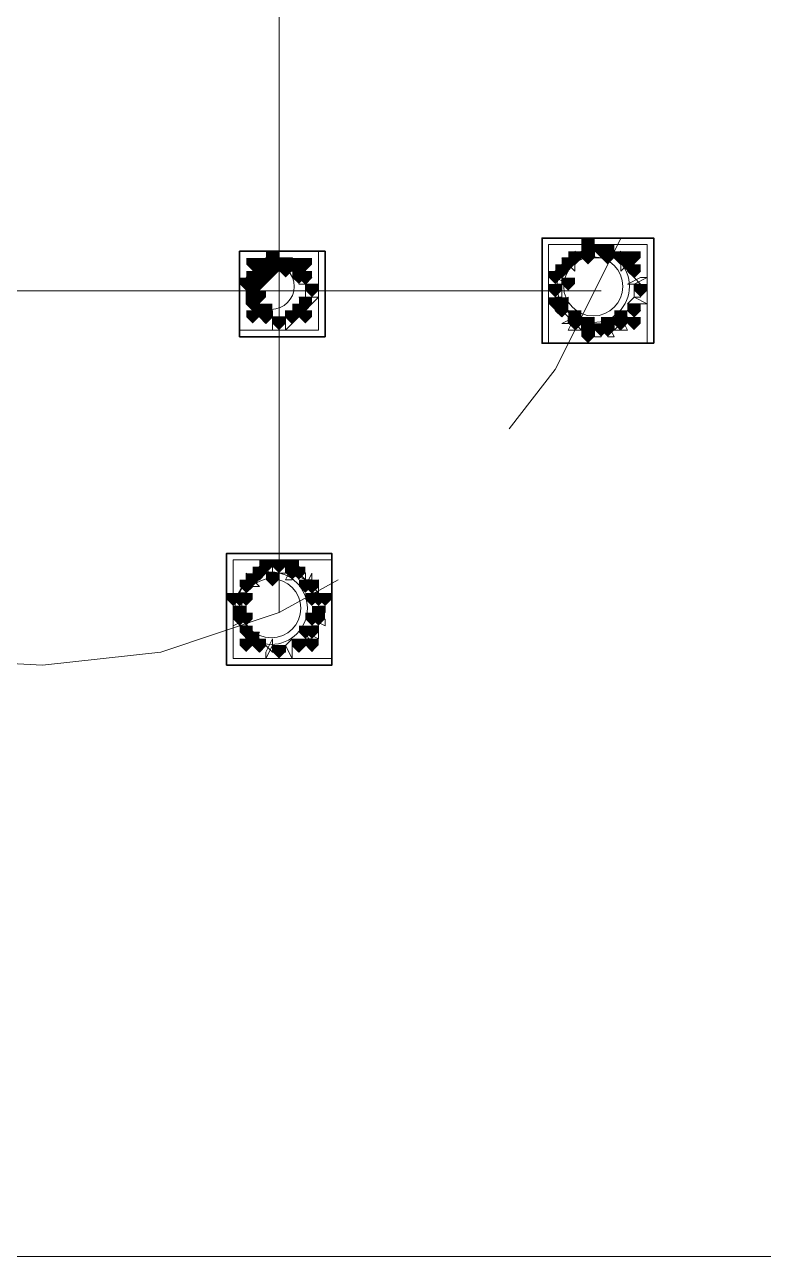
# Model space of a CAD drawing. Header units: millimetres. Extents: x 2315 to 4619, y 1334 to 1897.
# Drawn here: x 3570.16 to 3577.02, y 1530.21 to 1541.67 of the extents above; entities that cross this region are included whole.
import ezdxf

# ---------------------------------------------------------------- set-up
doc = ezdxf.new("R2010")
doc.units = ezdxf.units.MM
for name, color, linetype, true_color in [('PDF_10', 7, 'Continuous', 0x00b85c), ('PDF_AXIS', 7, 'Continuous', 0x00b85c), ('PDF_柱构件', 7, 'Continuous', 0x00b85c), ('PDF_转运站初步方案', 7, 'Continuous', 0x00b85c)]:
    doc.layers.add(name, color=color, linetype=linetype, true_color=true_color)
doc.layers.add('PDF_中心线层', color=1, linetype='Continuous')
doc.layers.add('PDF_粗实线层', color=7, linetype='Continuous')

msp = doc.modelspace()

# ---------------------------------------------------------------- hatches: boundary and pattern name
at = {"layer": 'PDF_10', "transparency": 33554559}
for points in [[(3575.515, 1539.62), (3575.454, 1539.62), (3575.454, 1539.558), (3575.515, 1539.497), (3575.576, 1539.558), (3575.576, 1539.62)], [(3575.515, 1539.62), (3575.454, 1539.62), (3575.454, 1539.558), (3575.515, 1539.497), (3575.576, 1539.558), (3575.576, 1539.62)], [(3575.515, 1539.62), (3575.454, 1539.62), (3575.454, 1539.558), (3575.515, 1539.497), (3575.576, 1539.558), (3575.576, 1539.62)], [(3572.4, 1539.497), (3572.339, 1539.497), (3572.339, 1539.436), (3572.4, 1539.375), (3572.461, 1539.436), (3572.461, 1539.497)], [(3572.4, 1539.497), (3572.339, 1539.497), (3572.339, 1539.436), (3572.4, 1539.375), (3572.461, 1539.436), (3572.461, 1539.497)], [(3572.522, 1539.497), (3572.461, 1539.497), (3572.461, 1539.436), (3572.522, 1539.375), (3572.583, 1539.436), (3572.583, 1539.497)], [(3572.522, 1539.497), (3572.461, 1539.497), (3572.461, 1539.436), (3572.522, 1539.375), (3572.583, 1539.436), (3572.583, 1539.497)], [(3572.644, 1539.497), (3572.583, 1539.497), (3572.583, 1539.436), (3572.644, 1539.375), (3572.706, 1539.436), (3572.706, 1539.497)], [(3572.644, 1539.497), (3572.583, 1539.497), (3572.583, 1539.436), (3572.644, 1539.375), (3572.706, 1539.436), (3572.706, 1539.497)], [(3575.271, 1539.558), (3575.21, 1539.558), (3575.21, 1539.497), (3575.271, 1539.436), (3575.332, 1539.497), (3575.332, 1539.558)], [(3575.271, 1539.558), (3575.21, 1539.558), (3575.21, 1539.497), (3575.271, 1539.436), (3575.332, 1539.497), (3575.332, 1539.558)], [(3575.699, 1539.558), (3575.637, 1539.558), (3575.637, 1539.497), (3575.699, 1539.436), (3575.76, 1539.497), (3575.76, 1539.558)], [(3575.699, 1539.558), (3575.637, 1539.558), (3575.637, 1539.497), (3575.699, 1539.436), (3575.76, 1539.497), (3575.76, 1539.558)], [(3572.278, 1539.375), (3572.217, 1539.375), (3572.217, 1539.314), (3572.278, 1539.253), (3572.339, 1539.314), (3572.339, 1539.375)], [(3572.278, 1539.375), (3572.217, 1539.375), (3572.217, 1539.314), (3572.278, 1539.253), (3572.339, 1539.314), (3572.339, 1539.375)], [(3572.767, 1539.375), (3572.706, 1539.375), (3572.706, 1539.314), (3572.767, 1539.253), (3572.828, 1539.314), (3572.828, 1539.375)], [(3572.767, 1539.375), (3572.706, 1539.375), (3572.706, 1539.314), (3572.767, 1539.253), (3572.828, 1539.314), (3572.828, 1539.375)], [(3572.767, 1539.375), (3572.706, 1539.375), (3572.706, 1539.314), (3572.767, 1539.253), (3572.828, 1539.314), (3572.828, 1539.375)], [(3575.149, 1539.436), (3575.088, 1539.436), (3575.088, 1539.375), (3575.149, 1539.314), (3575.21, 1539.375), (3575.21, 1539.436)], [(3575.149, 1539.436), (3575.088, 1539.436), (3575.088, 1539.375), (3575.149, 1539.314), (3575.21, 1539.375), (3575.21, 1539.436)], [(3575.821, 1539.436), (3575.76, 1539.436), (3575.76, 1539.375), (3575.821, 1539.314), (3575.882, 1539.375), (3575.882, 1539.436)], [(3575.821, 1539.436), (3575.76, 1539.436), (3575.76, 1539.375), (3575.821, 1539.314), (3575.882, 1539.375), (3575.882, 1539.436)], [(3575.821, 1539.436), (3575.76, 1539.436), (3575.76, 1539.375), (3575.821, 1539.314), (3575.882, 1539.375), (3575.882, 1539.436)], [(3572.278, 1539.253), (3572.217, 1539.253), (3572.217, 1539.192), (3572.278, 1539.131), (3572.339, 1539.192), (3572.339, 1539.253)], [(3572.278, 1539.253), (3572.217, 1539.253), (3572.217, 1539.192), (3572.278, 1539.131), (3572.339, 1539.192), (3572.339, 1539.253)], [(3572.828, 1539.253), (3572.767, 1539.253), (3572.767, 1539.192), (3572.828, 1539.131), (3572.889, 1539.192), (3572.889, 1539.253)], [(3572.828, 1539.253), (3572.767, 1539.253), (3572.767, 1539.192), (3572.828, 1539.131), (3572.889, 1539.192), (3572.889, 1539.253)], [(3575.088, 1539.253), (3575.027, 1539.253), (3575.027, 1539.192), (3575.088, 1539.131), (3575.149, 1539.192), (3575.149, 1539.253)], [(3575.088, 1539.253), (3575.027, 1539.253), (3575.027, 1539.192), (3575.088, 1539.131), (3575.149, 1539.192), (3575.149, 1539.253)], [(3575.882, 1539.253), (3575.821, 1539.253), (3575.821, 1539.192), (3575.882, 1539.131), (3575.943, 1539.192), (3575.943, 1539.253)], [(3575.882, 1539.253), (3575.821, 1539.253), (3575.821, 1539.192), (3575.882, 1539.131), (3575.943, 1539.192), (3575.943, 1539.253)], [(3572.278, 1539.131), (3572.217, 1539.131), (3572.217, 1539.07), (3572.278, 1539.009), (3572.339, 1539.07), (3572.339, 1539.131)], [(3572.278, 1539.131), (3572.217, 1539.131), (3572.217, 1539.07), (3572.278, 1539.009), (3572.339, 1539.07), (3572.339, 1539.131)], [(3572.767, 1539.131), (3572.706, 1539.131), (3572.706, 1539.07), (3572.767, 1539.009), (3572.828, 1539.07), (3572.828, 1539.131)], [(3572.767, 1539.131), (3572.706, 1539.131), (3572.706, 1539.07), (3572.767, 1539.009), (3572.828, 1539.07), (3572.828, 1539.131)], [(3575.149, 1539.07), (3575.088, 1539.07), (3575.088, 1539.009), (3575.149, 1538.948), (3575.21, 1539.009), (3575.21, 1539.07)], [(3575.149, 1539.07), (3575.088, 1539.07), (3575.088, 1539.009), (3575.149, 1538.948), (3575.21, 1539.009), (3575.21, 1539.07)], [(3575.821, 1539.07), (3575.76, 1539.07), (3575.76, 1539.009), (3575.821, 1538.948), (3575.882, 1539.009), (3575.882, 1539.07)], [(3575.821, 1539.07), (3575.76, 1539.07), (3575.76, 1539.009), (3575.821, 1538.948), (3575.882, 1539.009), (3575.882, 1539.07)], [(3575.821, 1539.07), (3575.76, 1539.07), (3575.76, 1539.009), (3575.821, 1538.948), (3575.882, 1539.009), (3575.882, 1539.07)], [(3572.4, 1539.009), (3572.339, 1539.009), (3572.339, 1538.948), (3572.4, 1538.887), (3572.461, 1538.948), (3572.461, 1539.009)], [(3572.4, 1539.009), (3572.339, 1539.009), (3572.339, 1538.948), (3572.4, 1538.887), (3572.461, 1538.948), (3572.461, 1539.009)], [(3572.4, 1539.009), (3572.339, 1539.009), (3572.339, 1538.948), (3572.4, 1538.887), (3572.461, 1538.948), (3572.461, 1539.009)], [(3572.522, 1538.948), (3572.461, 1538.948), (3572.461, 1538.887), (3572.522, 1538.825), (3572.583, 1538.887), (3572.583, 1538.948)], [(3572.522, 1538.948), (3572.461, 1538.948), (3572.461, 1538.887), (3572.522, 1538.825), (3572.583, 1538.887), (3572.583, 1538.948)], [(3572.644, 1539.009), (3572.583, 1539.009), (3572.583, 1538.948), (3572.644, 1538.887), (3572.706, 1538.948), (3572.706, 1539.009)], [(3572.644, 1539.009), (3572.583, 1539.009), (3572.583, 1538.948), (3572.644, 1538.887), (3572.706, 1538.948), (3572.706, 1539.009)], [(3575.271, 1538.948), (3575.21, 1538.948), (3575.21, 1538.887), (3575.271, 1538.825), (3575.332, 1538.887), (3575.332, 1538.948)], [(3575.271, 1538.948), (3575.21, 1538.948), (3575.21, 1538.887), (3575.271, 1538.825), (3575.332, 1538.887), (3575.332, 1538.948)], [(3575.699, 1538.948), (3575.637, 1538.948), (3575.637, 1538.887), (3575.699, 1538.825), (3575.76, 1538.887), (3575.76, 1538.948)], [(3575.699, 1538.948), (3575.637, 1538.948), (3575.637, 1538.887), (3575.699, 1538.825), (3575.76, 1538.887), (3575.76, 1538.948)], [(3575.515, 1538.887), (3575.454, 1538.887), (3575.454, 1538.825), (3575.515, 1538.764), (3575.576, 1538.825), (3575.576, 1538.887)], [(3575.515, 1538.887), (3575.454, 1538.887), (3575.454, 1538.825), (3575.515, 1538.764), (3575.576, 1538.825), (3575.576, 1538.887)], [(3572.339, 1536.627), (3572.278, 1536.627), (3572.278, 1536.565), (3572.339, 1536.504), (3572.4, 1536.565), (3572.4, 1536.627)], [(3572.339, 1536.627), (3572.278, 1536.627), (3572.278, 1536.565), (3572.339, 1536.504), (3572.4, 1536.565), (3572.4, 1536.627)], [(3572.522, 1536.688), (3572.461, 1536.688), (3572.461, 1536.627), (3572.522, 1536.565), (3572.583, 1536.627), (3572.583, 1536.688)], [(3572.522, 1536.688), (3572.461, 1536.688), (3572.461, 1536.627), (3572.522, 1536.565), (3572.583, 1536.627), (3572.583, 1536.688)], [(3572.706, 1536.627), (3572.644, 1536.627), (3572.644, 1536.565), (3572.706, 1536.504), (3572.767, 1536.565), (3572.767, 1536.627)], [(3572.706, 1536.627), (3572.644, 1536.627), (3572.644, 1536.565), (3572.706, 1536.504), (3572.767, 1536.565), (3572.767, 1536.627)], [(3572.217, 1536.504), (3572.156, 1536.504), (3572.156, 1536.443), (3572.217, 1536.382), (3572.278, 1536.443), (3572.278, 1536.504)], [(3572.217, 1536.504), (3572.156, 1536.504), (3572.156, 1536.443), (3572.217, 1536.382), (3572.278, 1536.443), (3572.278, 1536.504)], [(3572.828, 1536.504), (3572.767, 1536.504), (3572.767, 1536.443), (3572.828, 1536.382), (3572.889, 1536.443), (3572.889, 1536.504)], [(3572.828, 1536.504), (3572.767, 1536.504), (3572.767, 1536.443), (3572.828, 1536.382), (3572.889, 1536.443), (3572.889, 1536.504)], [(3572.156, 1536.26), (3572.095, 1536.26), (3572.095, 1536.199), (3572.156, 1536.138), (3572.217, 1536.199), (3572.217, 1536.26)], [(3572.156, 1536.26), (3572.095, 1536.26), (3572.095, 1536.199), (3572.156, 1536.138), (3572.217, 1536.199), (3572.217, 1536.26)], [(3572.156, 1536.26), (3572.095, 1536.26), (3572.095, 1536.199), (3572.156, 1536.138), (3572.217, 1536.199), (3572.217, 1536.26)], [(3572.889, 1536.26), (3572.828, 1536.26), (3572.828, 1536.199), (3572.889, 1536.138), (3572.95, 1536.199), (3572.95, 1536.26)], [(3572.889, 1536.26), (3572.828, 1536.26), (3572.828, 1536.199), (3572.889, 1536.138), (3572.95, 1536.199), (3572.95, 1536.26)], [(3572.217, 1536.077), (3572.156, 1536.077), (3572.156, 1536.016), (3572.217, 1535.955), (3572.278, 1536.016), (3572.278, 1536.077)], [(3572.217, 1536.077), (3572.156, 1536.077), (3572.156, 1536.016), (3572.217, 1535.955), (3572.278, 1536.016), (3572.278, 1536.077)], [(3572.828, 1536.077), (3572.767, 1536.077), (3572.767, 1536.016), (3572.828, 1535.955), (3572.889, 1536.016), (3572.889, 1536.077)], [(3572.828, 1536.077), (3572.767, 1536.077), (3572.767, 1536.016), (3572.828, 1535.955), (3572.889, 1536.016), (3572.889, 1536.077)], [(3572.339, 1535.955), (3572.278, 1535.955), (3572.278, 1535.894), (3572.339, 1535.832), (3572.4, 1535.894), (3572.4, 1535.955)], [(3572.339, 1535.955), (3572.278, 1535.955), (3572.278, 1535.894), (3572.339, 1535.832), (3572.4, 1535.894), (3572.4, 1535.955)], [(3572.706, 1535.955), (3572.644, 1535.955), (3572.644, 1535.894), (3572.706, 1535.832), (3572.767, 1535.894), (3572.767, 1535.955)], [(3572.706, 1535.955), (3572.644, 1535.955), (3572.644, 1535.894), (3572.706, 1535.832), (3572.767, 1535.894), (3572.767, 1535.955)], [(3572.522, 1535.894), (3572.461, 1535.894), (3572.461, 1535.832), (3572.522, 1535.771), (3572.583, 1535.832), (3572.583, 1535.894)], [(3572.522, 1535.894), (3572.461, 1535.894), (3572.461, 1535.832), (3572.522, 1535.771), (3572.583, 1535.832), (3572.583, 1535.894)]]:
    msp.add_hatch(color=256, dxfattribs=at).paths.add_polyline_path(points)
at = {"layer": 'PDF_柱构件', "transparency": 33554559}
for points in [[(3575.393, 1539.681), (3575.332, 1539.681), (3575.332, 1539.62), (3575.393, 1539.558), (3575.454, 1539.62), (3575.454, 1539.681)], [(3575.393, 1539.62), (3575.332, 1539.62), (3575.332, 1539.558), (3575.393, 1539.497), (3575.454, 1539.558), (3575.454, 1539.62)], [(3575.576, 1539.62), (3575.515, 1539.62), (3575.515, 1539.558), (3575.576, 1539.497), (3575.637, 1539.558), (3575.637, 1539.62)], [(3572.278, 1539.497), (3572.217, 1539.497), (3572.217, 1539.436), (3572.278, 1539.375), (3572.339, 1539.436), (3572.339, 1539.497)], [(3572.461, 1539.558), (3572.4, 1539.558), (3572.4, 1539.497), (3572.461, 1539.436), (3572.522, 1539.497), (3572.522, 1539.558)], [(3572.461, 1539.497), (3572.4, 1539.497), (3572.4, 1539.436), (3572.461, 1539.375), (3572.522, 1539.436), (3572.522, 1539.497)], [(3572.583, 1539.497), (3572.522, 1539.497), (3572.522, 1539.436), (3572.583, 1539.375), (3572.644, 1539.436), (3572.644, 1539.497)], [(3572.767, 1539.497), (3572.706, 1539.497), (3572.706, 1539.436), (3572.767, 1539.375), (3572.828, 1539.436), (3572.828, 1539.497)], [(3575.21, 1539.497), (3575.149, 1539.497), (3575.149, 1539.436), (3575.21, 1539.375), (3575.271, 1539.436), (3575.271, 1539.497)], [(3575.393, 1539.558), (3575.332, 1539.558), (3575.332, 1539.497), (3575.393, 1539.436), (3575.454, 1539.497), (3575.454, 1539.558)], [(3575.576, 1539.558), (3575.515, 1539.558), (3575.515, 1539.497), (3575.576, 1539.436), (3575.637, 1539.497), (3575.637, 1539.558)], [(3575.76, 1539.497), (3575.699, 1539.497), (3575.699, 1539.436), (3575.76, 1539.375), (3575.821, 1539.436), (3575.821, 1539.497)], [(3575.821, 1539.558), (3575.76, 1539.558), (3575.76, 1539.497), (3575.821, 1539.436), (3575.882, 1539.497), (3575.882, 1539.558)], [(3572.339, 1539.436), (3572.278, 1539.436), (3572.278, 1539.375), (3572.339, 1539.314), (3572.4, 1539.375), (3572.4, 1539.436)], [(3572.4, 1539.375), (3572.339, 1539.375), (3572.339, 1539.314), (3572.4, 1539.253), (3572.461, 1539.314), (3572.461, 1539.375)], [(3572.461, 1539.436), (3572.4, 1539.436), (3572.4, 1539.375), (3572.461, 1539.314), (3572.522, 1539.375), (3572.522, 1539.436)], [(3572.583, 1539.436), (3572.522, 1539.436), (3572.522, 1539.375), (3572.583, 1539.314), (3572.644, 1539.375), (3572.644, 1539.436)], [(3572.706, 1539.436), (3572.644, 1539.436), (3572.644, 1539.375), (3572.706, 1539.314), (3572.767, 1539.375), (3572.767, 1539.436)], [(3572.706, 1539.375), (3572.644, 1539.375), (3572.644, 1539.314), (3572.706, 1539.253), (3572.767, 1539.314), (3572.767, 1539.375)], [(3575.088, 1539.375), (3575.027, 1539.375), (3575.027, 1539.314), (3575.088, 1539.253), (3575.149, 1539.314), (3575.149, 1539.375)], [(3572.217, 1539.314), (3572.156, 1539.314), (3572.156, 1539.253), (3572.217, 1539.192), (3572.278, 1539.253), (3572.278, 1539.314)], [(3572.278, 1539.314), (3572.217, 1539.314), (3572.217, 1539.253), (3572.278, 1539.192), (3572.339, 1539.253), (3572.339, 1539.314)], [(3572.339, 1539.314), (3572.278, 1539.314), (3572.278, 1539.253), (3572.339, 1539.192), (3572.4, 1539.253), (3572.4, 1539.314)], [(3575.21, 1539.314), (3575.149, 1539.314), (3575.149, 1539.253), (3575.21, 1539.192), (3575.271, 1539.253), (3575.271, 1539.314)], [(3572.278, 1539.192), (3572.217, 1539.192), (3572.217, 1539.131), (3572.278, 1539.07), (3572.339, 1539.131), (3572.339, 1539.192)], [(3572.339, 1539.192), (3572.278, 1539.192), (3572.278, 1539.131), (3572.339, 1539.07), (3572.4, 1539.131), (3572.4, 1539.192)], [(3575.088, 1539.131), (3575.027, 1539.131), (3575.027, 1539.07), (3575.088, 1539.009), (3575.149, 1539.07), (3575.149, 1539.131)], [(3575.149, 1539.131), (3575.088, 1539.131), (3575.088, 1539.07), (3575.149, 1539.009), (3575.21, 1539.07), (3575.21, 1539.131)], [(3572.339, 1539.07), (3572.278, 1539.07), (3572.278, 1539.009), (3572.339, 1538.948), (3572.4, 1539.009), (3572.4, 1539.07)], [(3572.4, 1539.07), (3572.339, 1539.07), (3572.339, 1539.009), (3572.4, 1538.948), (3572.461, 1539.009), (3572.461, 1539.07)], [(3572.706, 1539.07), (3572.644, 1539.07), (3572.644, 1539.009), (3572.706, 1538.948), (3572.767, 1539.009), (3572.767, 1539.07)], [(3572.706, 1539.07), (3572.644, 1539.07), (3572.644, 1539.009), (3572.706, 1538.948), (3572.767, 1539.009), (3572.767, 1539.07)], [(3572.278, 1539.009), (3572.217, 1539.009), (3572.217, 1538.948), (3572.278, 1538.887), (3572.339, 1538.948), (3572.339, 1539.009)], [(3572.767, 1539.009), (3572.706, 1539.009), (3572.706, 1538.948), (3572.767, 1538.887), (3572.828, 1538.948), (3572.828, 1539.009)], [(3575.271, 1539.009), (3575.21, 1539.009), (3575.21, 1538.948), (3575.271, 1538.887), (3575.332, 1538.948), (3575.332, 1539.009)], [(3575.393, 1538.948), (3575.332, 1538.948), (3575.332, 1538.887), (3575.393, 1538.825), (3575.454, 1538.887), (3575.454, 1538.948)], [(3575.576, 1538.948), (3575.515, 1538.948), (3575.515, 1538.887), (3575.576, 1538.825), (3575.637, 1538.887), (3575.637, 1538.948)], [(3575.699, 1539.009), (3575.637, 1539.009), (3575.637, 1538.948), (3575.699, 1538.887), (3575.76, 1538.948), (3575.76, 1539.009)], [(3575.821, 1538.948), (3575.76, 1538.948), (3575.76, 1538.887), (3575.821, 1538.825), (3575.882, 1538.887), (3575.882, 1538.948)], [(3575.393, 1538.887), (3575.332, 1538.887), (3575.332, 1538.825), (3575.393, 1538.764), (3575.454, 1538.825), (3575.454, 1538.887)], [(3575.393, 1538.825), (3575.332, 1538.825), (3575.332, 1538.764), (3575.393, 1538.703), (3575.454, 1538.764), (3575.454, 1538.825)], [(3575.576, 1538.887), (3575.515, 1538.887), (3575.515, 1538.825), (3575.576, 1538.764), (3575.637, 1538.825), (3575.637, 1538.887)], [(3572.4, 1536.688), (3572.339, 1536.688), (3572.339, 1536.627), (3572.4, 1536.565), (3572.461, 1536.627), (3572.461, 1536.688)], [(3572.644, 1536.688), (3572.583, 1536.688), (3572.583, 1536.627), (3572.644, 1536.565), (3572.706, 1536.627), (3572.706, 1536.688)], [(3572.644, 1536.627), (3572.583, 1536.627), (3572.583, 1536.565), (3572.644, 1536.504), (3572.706, 1536.565), (3572.706, 1536.627)], [(3572.278, 1536.565), (3572.217, 1536.565), (3572.217, 1536.504), (3572.278, 1536.443), (3572.339, 1536.504), (3572.339, 1536.565)], [(3572.461, 1536.565), (3572.4, 1536.565), (3572.4, 1536.504), (3572.461, 1536.443), (3572.522, 1536.504), (3572.522, 1536.565)], [(3572.767, 1536.504), (3572.706, 1536.504), (3572.706, 1536.443), (3572.767, 1536.382), (3572.828, 1536.443), (3572.828, 1536.504)], [(3572.095, 1536.382), (3572.034, 1536.382), (3572.034, 1536.321), (3572.095, 1536.26), (3572.156, 1536.321), (3572.156, 1536.382)], [(3572.156, 1536.382), (3572.095, 1536.382), (3572.095, 1536.321), (3572.156, 1536.26), (3572.217, 1536.321), (3572.217, 1536.382)], [(3572.217, 1536.382), (3572.156, 1536.382), (3572.156, 1536.321), (3572.217, 1536.26), (3572.278, 1536.321), (3572.278, 1536.382)], [(3572.828, 1536.382), (3572.767, 1536.382), (3572.767, 1536.321), (3572.828, 1536.26), (3572.889, 1536.321), (3572.889, 1536.382)], [(3572.889, 1536.382), (3572.828, 1536.382), (3572.828, 1536.321), (3572.889, 1536.26), (3572.95, 1536.321), (3572.95, 1536.382)], [(3572.95, 1536.382), (3572.889, 1536.382), (3572.889, 1536.321), (3572.95, 1536.26), (3573.011, 1536.321), (3573.011, 1536.382)], [(3572.156, 1536.199), (3572.095, 1536.199), (3572.095, 1536.138), (3572.156, 1536.077), (3572.217, 1536.138), (3572.217, 1536.199)], [(3572.217, 1536.199), (3572.156, 1536.199), (3572.156, 1536.138), (3572.217, 1536.077), (3572.278, 1536.138), (3572.278, 1536.199)], [(3572.828, 1536.199), (3572.767, 1536.199), (3572.767, 1536.138), (3572.828, 1536.077), (3572.889, 1536.138), (3572.889, 1536.199)], [(3572.889, 1536.199), (3572.828, 1536.199), (3572.828, 1536.138), (3572.889, 1536.077), (3572.95, 1536.138), (3572.95, 1536.199)], [(3572.767, 1536.077), (3572.706, 1536.077), (3572.706, 1536.016), (3572.767, 1535.955), (3572.828, 1536.016), (3572.828, 1536.077)], [(3572.217, 1535.955), (3572.156, 1535.955), (3572.156, 1535.894), (3572.217, 1535.832), (3572.278, 1535.894), (3572.278, 1535.955)], [(3572.278, 1536.016), (3572.217, 1536.016), (3572.217, 1535.955), (3572.278, 1535.894), (3572.339, 1535.955), (3572.339, 1536.016)], [(3572.828, 1535.955), (3572.767, 1535.955), (3572.767, 1535.894), (3572.828, 1535.832), (3572.889, 1535.894), (3572.889, 1535.955)]]:
    msp.add_hatch(color=256, dxfattribs=at).paths.add_polyline_path(points)
at = {"layer": 'PDF_转运站初步方案', "transparency": 33554559}
for points in [[(3575.515, 1539.62), (3575.454, 1539.62), (3575.454, 1539.558), (3575.515, 1539.497), (3575.576, 1539.558), (3575.576, 1539.62)], [(3575.515, 1539.62), (3575.454, 1539.62), (3575.454, 1539.558), (3575.515, 1539.497), (3575.576, 1539.558), (3575.576, 1539.62)], [(3572.4, 1539.497), (3572.339, 1539.497), (3572.339, 1539.436), (3572.4, 1539.375), (3572.461, 1539.436), (3572.461, 1539.497)], [(3572.4, 1539.497), (3572.339, 1539.497), (3572.339, 1539.436), (3572.4, 1539.375), (3572.461, 1539.436), (3572.461, 1539.497)], [(3572.522, 1539.497), (3572.461, 1539.497), (3572.461, 1539.436), (3572.522, 1539.375), (3572.583, 1539.436), (3572.583, 1539.497)], [(3572.522, 1539.497), (3572.461, 1539.497), (3572.461, 1539.436), (3572.522, 1539.375), (3572.583, 1539.436), (3572.583, 1539.497)], [(3572.644, 1539.497), (3572.583, 1539.497), (3572.583, 1539.436), (3572.644, 1539.375), (3572.706, 1539.436), (3572.706, 1539.497)], [(3572.644, 1539.497), (3572.583, 1539.497), (3572.583, 1539.436), (3572.644, 1539.375), (3572.706, 1539.436), (3572.706, 1539.497)], [(3575.271, 1539.558), (3575.21, 1539.558), (3575.21, 1539.497), (3575.271, 1539.436), (3575.332, 1539.497), (3575.332, 1539.558)], [(3575.271, 1539.558), (3575.21, 1539.558), (3575.21, 1539.497), (3575.271, 1539.436), (3575.332, 1539.497), (3575.332, 1539.558)], [(3575.699, 1539.558), (3575.637, 1539.558), (3575.637, 1539.497), (3575.699, 1539.436), (3575.76, 1539.497), (3575.76, 1539.558)], [(3575.699, 1539.558), (3575.637, 1539.558), (3575.637, 1539.497), (3575.699, 1539.436), (3575.76, 1539.497), (3575.76, 1539.558)], [(3572.278, 1539.375), (3572.217, 1539.375), (3572.217, 1539.314), (3572.278, 1539.253), (3572.339, 1539.314), (3572.339, 1539.375)], [(3572.278, 1539.375), (3572.217, 1539.375), (3572.217, 1539.314), (3572.278, 1539.253), (3572.339, 1539.314), (3572.339, 1539.375)], [(3572.767, 1539.375), (3572.706, 1539.375), (3572.706, 1539.314), (3572.767, 1539.253), (3572.828, 1539.314), (3572.828, 1539.375)], [(3572.767, 1539.375), (3572.706, 1539.375), (3572.706, 1539.314), (3572.767, 1539.253), (3572.828, 1539.314), (3572.828, 1539.375)], [(3575.149, 1539.436), (3575.088, 1539.436), (3575.088, 1539.375), (3575.149, 1539.314), (3575.21, 1539.375), (3575.21, 1539.436)], [(3575.149, 1539.436), (3575.088, 1539.436), (3575.088, 1539.375), (3575.149, 1539.314), (3575.21, 1539.375), (3575.21, 1539.436)], [(3575.821, 1539.436), (3575.76, 1539.436), (3575.76, 1539.375), (3575.821, 1539.314), (3575.882, 1539.375), (3575.882, 1539.436)], [(3575.821, 1539.436), (3575.76, 1539.436), (3575.76, 1539.375), (3575.821, 1539.314), (3575.882, 1539.375), (3575.882, 1539.436)], [(3572.278, 1539.253), (3572.217, 1539.253), (3572.217, 1539.192), (3572.278, 1539.131), (3572.339, 1539.192), (3572.339, 1539.253)], [(3572.278, 1539.253), (3572.217, 1539.253), (3572.217, 1539.192), (3572.278, 1539.131), (3572.339, 1539.192), (3572.339, 1539.253)], [(3572.828, 1539.253), (3572.767, 1539.253), (3572.767, 1539.192), (3572.828, 1539.131), (3572.889, 1539.192), (3572.889, 1539.253)], [(3572.828, 1539.253), (3572.767, 1539.253), (3572.767, 1539.192), (3572.828, 1539.131), (3572.889, 1539.192), (3572.889, 1539.253)], [(3575.088, 1539.253), (3575.027, 1539.253), (3575.027, 1539.192), (3575.088, 1539.131), (3575.149, 1539.192), (3575.149, 1539.253)], [(3575.088, 1539.253), (3575.027, 1539.253), (3575.027, 1539.192), (3575.088, 1539.131), (3575.149, 1539.192), (3575.149, 1539.253)], [(3575.882, 1539.253), (3575.821, 1539.253), (3575.821, 1539.192), (3575.882, 1539.131), (3575.943, 1539.192), (3575.943, 1539.253)], [(3575.882, 1539.253), (3575.821, 1539.253), (3575.821, 1539.192), (3575.882, 1539.131), (3575.943, 1539.192), (3575.943, 1539.253)], [(3572.278, 1539.131), (3572.217, 1539.131), (3572.217, 1539.07), (3572.278, 1539.009), (3572.339, 1539.07), (3572.339, 1539.131)], [(3572.278, 1539.131), (3572.217, 1539.131), (3572.217, 1539.07), (3572.278, 1539.009), (3572.339, 1539.07), (3572.339, 1539.131)], [(3572.767, 1539.131), (3572.706, 1539.131), (3572.706, 1539.07), (3572.767, 1539.009), (3572.828, 1539.07), (3572.828, 1539.131)], [(3572.767, 1539.131), (3572.706, 1539.131), (3572.706, 1539.07), (3572.767, 1539.009), (3572.828, 1539.07), (3572.828, 1539.131)], [(3575.149, 1539.07), (3575.088, 1539.07), (3575.088, 1539.009), (3575.149, 1538.948), (3575.21, 1539.009), (3575.21, 1539.07)], [(3575.149, 1539.07), (3575.088, 1539.07), (3575.088, 1539.009), (3575.149, 1538.948), (3575.21, 1539.009), (3575.21, 1539.07)], [(3575.821, 1539.07), (3575.76, 1539.07), (3575.76, 1539.009), (3575.821, 1538.948), (3575.882, 1539.009), (3575.882, 1539.07)], [(3575.821, 1539.07), (3575.76, 1539.07), (3575.76, 1539.009), (3575.821, 1538.948), (3575.882, 1539.009), (3575.882, 1539.07)], [(3572.4, 1539.009), (3572.339, 1539.009), (3572.339, 1538.948), (3572.4, 1538.887), (3572.461, 1538.948), (3572.461, 1539.009)], [(3572.4, 1539.009), (3572.339, 1539.009), (3572.339, 1538.948), (3572.4, 1538.887), (3572.461, 1538.948), (3572.461, 1539.009)], [(3572.522, 1538.948), (3572.461, 1538.948), (3572.461, 1538.887), (3572.522, 1538.825), (3572.583, 1538.887), (3572.583, 1538.948)], [(3572.522, 1538.948), (3572.461, 1538.948), (3572.461, 1538.887), (3572.522, 1538.825), (3572.583, 1538.887), (3572.583, 1538.948)], [(3572.644, 1539.009), (3572.583, 1539.009), (3572.583, 1538.948), (3572.644, 1538.887), (3572.706, 1538.948), (3572.706, 1539.009)], [(3572.644, 1539.009), (3572.583, 1539.009), (3572.583, 1538.948), (3572.644, 1538.887), (3572.706, 1538.948), (3572.706, 1539.009)], [(3575.271, 1538.948), (3575.21, 1538.948), (3575.21, 1538.887), (3575.271, 1538.825), (3575.332, 1538.887), (3575.332, 1538.948)], [(3575.271, 1538.948), (3575.21, 1538.948), (3575.21, 1538.887), (3575.271, 1538.825), (3575.332, 1538.887), (3575.332, 1538.948)], [(3575.699, 1538.948), (3575.637, 1538.948), (3575.637, 1538.887), (3575.699, 1538.825), (3575.76, 1538.887), (3575.76, 1538.948)], [(3575.699, 1538.948), (3575.637, 1538.948), (3575.637, 1538.887), (3575.699, 1538.825), (3575.76, 1538.887), (3575.76, 1538.948)], [(3575.515, 1538.887), (3575.454, 1538.887), (3575.454, 1538.825), (3575.515, 1538.764), (3575.576, 1538.825), (3575.576, 1538.887)], [(3575.515, 1538.887), (3575.454, 1538.887), (3575.454, 1538.825), (3575.515, 1538.764), (3575.576, 1538.825), (3575.576, 1538.887)], [(3572.339, 1536.627), (3572.278, 1536.627), (3572.278, 1536.565), (3572.339, 1536.504), (3572.4, 1536.565), (3572.4, 1536.627)], [(3572.339, 1536.627), (3572.278, 1536.627), (3572.278, 1536.565), (3572.339, 1536.504), (3572.4, 1536.565), (3572.4, 1536.627)], [(3572.522, 1536.688), (3572.461, 1536.688), (3572.461, 1536.627), (3572.522, 1536.565), (3572.583, 1536.627), (3572.583, 1536.688)], [(3572.522, 1536.688), (3572.461, 1536.688), (3572.461, 1536.627), (3572.522, 1536.565), (3572.583, 1536.627), (3572.583, 1536.688)], [(3572.706, 1536.627), (3572.644, 1536.627), (3572.644, 1536.565), (3572.706, 1536.504), (3572.767, 1536.565), (3572.767, 1536.627)], [(3572.706, 1536.627), (3572.644, 1536.627), (3572.644, 1536.565), (3572.706, 1536.504), (3572.767, 1536.565), (3572.767, 1536.627)], [(3572.217, 1536.504), (3572.156, 1536.504), (3572.156, 1536.443), (3572.217, 1536.382), (3572.278, 1536.443), (3572.278, 1536.504)], [(3572.217, 1536.504), (3572.156, 1536.504), (3572.156, 1536.443), (3572.217, 1536.382), (3572.278, 1536.443), (3572.278, 1536.504)], [(3572.828, 1536.504), (3572.767, 1536.504), (3572.767, 1536.443), (3572.828, 1536.382), (3572.889, 1536.443), (3572.889, 1536.504)], [(3572.828, 1536.504), (3572.767, 1536.504), (3572.767, 1536.443), (3572.828, 1536.382), (3572.889, 1536.443), (3572.889, 1536.504)], [(3572.156, 1536.26), (3572.095, 1536.26), (3572.095, 1536.199), (3572.156, 1536.138), (3572.217, 1536.199), (3572.217, 1536.26)], [(3572.156, 1536.26), (3572.095, 1536.26), (3572.095, 1536.199), (3572.156, 1536.138), (3572.217, 1536.199), (3572.217, 1536.26)], [(3572.889, 1536.26), (3572.828, 1536.26), (3572.828, 1536.199), (3572.889, 1536.138), (3572.95, 1536.199), (3572.95, 1536.26)], [(3572.889, 1536.26), (3572.828, 1536.26), (3572.828, 1536.199), (3572.889, 1536.138), (3572.95, 1536.199), (3572.95, 1536.26)], [(3572.217, 1536.077), (3572.156, 1536.077), (3572.156, 1536.016), (3572.217, 1535.955), (3572.278, 1536.016), (3572.278, 1536.077)], [(3572.217, 1536.077), (3572.156, 1536.077), (3572.156, 1536.016), (3572.217, 1535.955), (3572.278, 1536.016), (3572.278, 1536.077)], [(3572.828, 1536.077), (3572.767, 1536.077), (3572.767, 1536.016), (3572.828, 1535.955), (3572.889, 1536.016), (3572.889, 1536.077)], [(3572.828, 1536.077), (3572.767, 1536.077), (3572.767, 1536.016), (3572.828, 1535.955), (3572.889, 1536.016), (3572.889, 1536.077)], [(3572.339, 1535.955), (3572.278, 1535.955), (3572.278, 1535.894), (3572.339, 1535.832), (3572.4, 1535.894), (3572.4, 1535.955)], [(3572.339, 1535.955), (3572.278, 1535.955), (3572.278, 1535.894), (3572.339, 1535.832), (3572.4, 1535.894), (3572.4, 1535.955)], [(3572.706, 1535.955), (3572.644, 1535.955), (3572.644, 1535.894), (3572.706, 1535.832), (3572.767, 1535.894), (3572.767, 1535.955)], [(3572.706, 1535.955), (3572.644, 1535.955), (3572.644, 1535.894), (3572.706, 1535.832), (3572.767, 1535.894), (3572.767, 1535.955)], [(3572.522, 1535.894), (3572.461, 1535.894), (3572.461, 1535.832), (3572.522, 1535.771), (3572.583, 1535.832), (3572.583, 1535.894)], [(3572.522, 1535.894), (3572.461, 1535.894), (3572.461, 1535.832), (3572.522, 1535.771), (3572.583, 1535.832), (3572.583, 1535.894)]]:
    msp.add_hatch(color=256, dxfattribs=at).paths.add_polyline_path(points)

# ---------------------------------------------------------------- linework, layer by layer
at = {"layer": 'PDF_10', "lineweight": 18}
for points in [[(3572.522, 1539.497), (3572.522, 1539.436), (3572.583, 1539.436)], [(3575.271, 1539.497), (3575.332, 1539.497), (3575.271, 1539.558)], [(3575.454, 1539.558), (3575.515, 1539.558)], [(3575.699, 1539.558), (3575.637, 1539.497), (3575.699, 1539.497)], [(3572.339, 1539.314), (3572.278, 1539.314), (3572.339, 1539.375), (3572.4, 1539.436), (3572.4, 1539.375)], [(3572.644, 1539.436), (3572.706, 1539.375)], [(3572.644, 1539.375), (3572.706, 1539.436)], [(3572.767, 1539.375), (3572.767, 1539.314)], [(3575.149, 1539.314), (3575.21, 1539.375), (3575.149, 1539.375)], [(3575.821, 1539.375), (3575.821, 1539.314)], [(3572.278, 1539.131), (3572.278, 1539.192), (3572.217, 1539.192)], [(3572.767, 1539.192), (3572.828, 1539.192), (3572.828, 1539.131)], [(3575.088, 1539.131), (3575.088, 1539.192), (3575.149, 1539.192)], [(3575.821, 1539.192), (3575.882, 1539.192), (3575.882, 1539.131)], [(3572.339, 1539.009), (3572.278, 1539.07)], [(3572.339, 1539.07), (3572.278, 1539.009)], [(3572.767, 1539.009), (3572.767, 1539.07), (3572.767, 1539.009)], [(3572.4, 1538.948), (3572.339, 1538.948)], [(3572.583, 1538.887), (3572.522, 1538.887), (3572.522, 1538.948)], [(3572.706, 1538.948), (3572.644, 1538.948), (3572.706, 1538.948)], [(3575.21, 1538.948), (3575.149, 1539.009), (3575.21, 1539.009)], [(3575.821, 1539.009), (3575.821, 1538.948)], [(3575.332, 1538.825), (3575.271, 1538.887)], [(3575.332, 1538.887), (3575.271, 1538.825)], [(3575.515, 1538.764), (3575.515, 1538.825), (3575.454, 1538.825)], [(3575.699, 1538.887), (3575.637, 1538.825)], [(3575.637, 1538.887), (3575.699, 1538.825)], [(3572.583, 1536.627), (3572.522, 1536.627), (3572.522, 1536.565)], [(3572.4, 1536.565), (3572.339, 1536.504), (3572.339, 1536.565)], [(3572.767, 1536.504), (3572.706, 1536.565), (3572.706, 1536.504)], [(3572.217, 1536.443), (3572.217, 1536.382), (3572.217, 1536.443)], [(3572.889, 1536.382), (3572.828, 1536.443)], [(3572.828, 1536.382), (3572.889, 1536.443)], [(3572.156, 1536.26), (3572.156, 1536.199)], [(3572.95, 1536.199), (3572.889, 1536.199), (3572.889, 1536.26)], [(3572.217, 1536.016), (3572.217, 1536.077), (3572.217, 1536.016)], [(3572.828, 1536.016), (3572.889, 1536.077)], [(3572.828, 1536.077), (3572.889, 1536.016)], [(3572.339, 1535.955), (3572.339, 1535.894), (3572.4, 1535.894)], [(3572.706, 1535.955), (3572.706, 1535.894), (3572.767, 1535.894)], [(3572.522, 1535.894), (3572.522, 1535.832), (3572.583, 1535.832)]]:
    msp.add_lwpolyline(points, dxfattribs=at)
at = {"layer": 'PDF_AXIS', "lineweight": 18}
for points in [[(3575.943, 1538.703), (3575.943, 1539.62), (3575.027, 1539.62), (3575.027, 1538.703)], [(3572.889, 1538.825), (3572.889, 1539.558), (3572.156, 1539.558), (3572.156, 1538.825)], [(3572.095, 1535.771), (3572.095, 1536.688), (3573.011, 1536.688), (3573.011, 1535.771)]]:
    msp.add_lwpolyline(points, close=True, dxfattribs=at)
at = {"layer": 'PDF_中心线层', "color": 112, "lineweight": 18, "true_color": 0x00b85c}
for points in [[(3572.522, 1547.133), (3572.522, 1536.199)], [(3564.032, 1541.635), (3564.032, 1541.085), (3564.276, 1539.986), (3564.704, 1538.948), (3565.315, 1537.97), (3566.109, 1537.176), (3567.025, 1536.504), (3568.063, 1536.016), (3569.163, 1535.771), (3570.323, 1535.71), (3571.423, 1535.832), (3572.522, 1536.199), (3573.072, 1536.504)], [(3574.66, 1537.909), (3575.088, 1538.459), (3575.576, 1539.436), (3575.699, 1539.681)], [(3564.582, 1539.192), (3575.515, 1539.192)]]:
    msp.add_lwpolyline(points, dxfattribs=at)
at = {"layer": 'PDF_柱构件', "lineweight": 18}
for points in [[(3575.393, 1539.62), (3575.393, 1539.497)], [(3575.454, 1539.497), (3575.515, 1539.497), (3575.515, 1539.62), (3575.454, 1539.62)], [(3575.576, 1539.62), (3575.576, 1539.497), (3575.637, 1539.62)], [(3572.4, 1539.375), (3572.461, 1539.375), (3572.4, 1539.497), (3572.339, 1539.436)], [(3572.461, 1539.497), (3572.461, 1539.375)], [(3572.461, 1539.436), (3572.583, 1539.436), (3572.583, 1539.497), (3572.461, 1539.497)], [(3572.583, 1539.497), (3572.583, 1539.375), (3572.644, 1539.497)], [(3572.583, 1539.375), (3572.706, 1539.375), (3572.706, 1539.436), (3572.644, 1539.497)], [(3575.149, 1539.497), (3575.271, 1539.375), (3575.271, 1539.436), (3575.21, 1539.497)], [(3575.271, 1539.436), (3575.332, 1539.497), (3575.332, 1539.558), (3575.21, 1539.497)], [(3575.637, 1539.497), (3575.699, 1539.436), (3575.76, 1539.497), (3575.637, 1539.558)], [(3575.821, 1539.497), (3575.699, 1539.436), (3575.699, 1539.375)], [(3572.339, 1539.253), (3572.339, 1539.314), (3572.278, 1539.375), (3572.217, 1539.314)], [(3572.278, 1539.436), (3572.4, 1539.314)], [(3572.767, 1539.436), (3572.706, 1539.314)], [(3572.706, 1539.314), (3572.767, 1539.253), (3572.828, 1539.314), (3572.767, 1539.375)], [(3575.149, 1539.314), (3575.21, 1539.375), (3575.149, 1539.436), (3575.088, 1539.375)], [(3575.76, 1539.375), (3575.821, 1539.314), (3575.882, 1539.375), (3575.821, 1539.436)], [(3572.217, 1539.253), (3572.339, 1539.253)], [(3572.278, 1539.131), (3572.278, 1539.253), (3572.217, 1539.253), (3572.217, 1539.131)], [(3572.767, 1539.253), (3572.767, 1539.131), (3572.828, 1539.131), (3572.828, 1539.253)], [(3575.088, 1539.314), (3575.21, 1539.253)], [(3575.149, 1539.131), (3575.149, 1539.253), (3575.088, 1539.253), (3575.088, 1539.131)], [(3575.882, 1539.314), (3575.76, 1539.253), (3575.821, 1539.253), (3575.943, 1539.314)], [(3575.821, 1539.253), (3575.821, 1539.131), (3575.882, 1539.131), (3575.882, 1539.253)], [(3572.217, 1539.07), (3572.339, 1539.131), (3572.217, 1539.131)], [(3572.339, 1539.009), (3572.339, 1539.131), (3572.217, 1539.07), (3572.278, 1539.009)], [(3572.889, 1539.131), (3572.767, 1539.131), (3572.706, 1539.131), (3572.828, 1539.07)], [(3572.767, 1539.131), (3572.706, 1539.009), (3572.767, 1539.009), (3572.828, 1539.07)], [(3575.088, 1539.07), (3575.21, 1539.07), (3575.21, 1539.131)], [(3575.943, 1539.07), (3575.821, 1539.131), (3575.76, 1539.07), (3575.882, 1539.07)], [(3575.21, 1539.009), (3575.149, 1539.07), (3575.088, 1539.009), (3575.149, 1538.948)], [(3575.821, 1539.07), (3575.76, 1539.009), (3575.821, 1538.948), (3575.882, 1539.009)], [(3572.278, 1538.948), (3572.4, 1539.009)], [(3572.461, 1538.948), (3572.4, 1539.009), (3572.339, 1538.948), (3572.4, 1538.887)], [(3572.461, 1538.825), (3572.461, 1538.948), (3572.461, 1539.009), (3572.461, 1538.887)], [(3572.583, 1538.948), (3572.461, 1538.948), (3572.461, 1538.887), (3572.583, 1538.887)], [(3572.644, 1538.887), (3572.583, 1539.009), (3572.583, 1538.948), (3572.583, 1538.825)], [(3572.706, 1539.009), (3572.583, 1538.948), (3572.644, 1538.887), (3572.706, 1538.948)], [(3572.767, 1538.948), (3572.706, 1539.009)], [(3575.332, 1538.887), (3575.271, 1538.948), (3575.21, 1538.825), (3575.332, 1538.825)], [(3575.699, 1538.948), (3575.637, 1538.887), (3575.637, 1538.825), (3575.76, 1538.825)], [(3575.821, 1538.887), (3575.699, 1538.948)], [(3575.393, 1538.764), (3575.393, 1538.887)], [(3575.515, 1538.825), (3575.454, 1538.825), (3575.454, 1538.764), (3575.515, 1538.764)], [(3575.637, 1538.764), (3575.576, 1538.887), (3575.576, 1538.764)], [(3572.4, 1536.565), (3572.339, 1536.504), (3572.278, 1536.565), (3572.339, 1536.627)], [(3572.4, 1536.627), (3572.461, 1536.504)], [(3572.583, 1536.565), (3572.461, 1536.565), (3572.461, 1536.627), (3572.583, 1536.627)], [(3572.644, 1536.627), (3572.644, 1536.504), (3572.583, 1536.504)], [(3572.767, 1536.504), (3572.644, 1536.565), (3572.706, 1536.627), (3572.767, 1536.565)], [(3572.278, 1536.443), (3572.217, 1536.382), (3572.156, 1536.382), (3572.217, 1536.504)], [(3572.217, 1536.565), (3572.339, 1536.443), (3572.278, 1536.443), (3572.217, 1536.504)], [(3572.828, 1536.382), (3572.767, 1536.443), (3572.889, 1536.504), (3572.889, 1536.382)], [(3572.095, 1536.321), (3572.217, 1536.321)], [(3572.95, 1536.321), (3572.828, 1536.321)], [(3572.217, 1536.26), (3572.217, 1536.199), (3572.095, 1536.199), (3572.095, 1536.26)], [(3572.889, 1536.199), (3572.889, 1536.26), (3572.95, 1536.26), (3572.95, 1536.199)], [(3572.095, 1536.138), (3572.217, 1536.138), (3572.095, 1536.077)], [(3572.217, 1536.077), (3572.278, 1536.016), (3572.217, 1535.955), (3572.156, 1536.077)], [(3572.767, 1536.016), (3572.828, 1536.077), (3572.889, 1536.077), (3572.889, 1535.955)], [(3572.95, 1536.077), (3572.828, 1536.138), (3572.95, 1536.138)], [(3572.217, 1535.894), (3572.278, 1536.016), (3572.339, 1536.016)], [(3572.339, 1535.955), (3572.4, 1535.894), (3572.339, 1535.832), (3572.278, 1535.894)], [(3572.4, 1535.832), (3572.461, 1535.955), (3572.461, 1535.894), (3572.4, 1535.771)], [(3572.644, 1535.771), (3572.583, 1535.894), (3572.644, 1535.955), (3572.644, 1535.832)], [(3572.644, 1535.894), (3572.767, 1535.955), (3572.767, 1535.894), (3572.706, 1535.832)], [(3572.828, 1535.894), (3572.767, 1536.016)], [(3572.461, 1535.894), (3572.583, 1535.894), (3572.583, 1535.832), (3572.461, 1535.832)]]:
    msp.add_lwpolyline(points, close=True, dxfattribs=at)
for points in [[(3572.828, 1539.253), (3572.706, 1539.253), (3572.767, 1539.253), (3572.889, 1539.253), (3572.828, 1539.253), (3572.767, 1539.253)], [(3575.149, 1539.253), (3575.149, 1539.314)], [(3575.821, 1539.314), (3575.882, 1539.253)], [(3572.828, 1539.131), (3572.767, 1539.131)], [(3575.882, 1539.07), (3575.821, 1539.07)], [(3572.461, 1538.887), (3572.461, 1538.948)], [(3572.583, 1538.948), (3572.583, 1538.887)], [(3575.21, 1538.887), (3575.271, 1538.948), (3575.149, 1538.887), (3575.21, 1538.887), (3575.21, 1538.948)], [(3575.76, 1538.948), (3575.76, 1538.887)], [(3572.461, 1536.565), (3572.4, 1536.565)], [(3572.828, 1536.504), (3572.767, 1536.443), (3572.828, 1536.565), (3572.828, 1536.504), (3572.767, 1536.504)], [(3572.767, 1535.955), (3572.828, 1535.955)], [(3572.4, 1535.894), (3572.461, 1535.832)], [(3572.644, 1535.832), (3572.644, 1535.894)]]:
    msp.add_lwpolyline(points, dxfattribs=at)
at = {"layer": 'PDF_粗实线层', "color": 112, "lineweight": 35, "true_color": 0x00b85c}
for points in [[(3576.004, 1538.703), (3576.004, 1539.681), (3574.966, 1539.681), (3574.966, 1538.703)], [(3572.95, 1538.764), (3572.156, 1538.764), (3572.156, 1539.558), (3572.95, 1539.558)], [(3572.034, 1535.71), (3572.034, 1536.749), (3573.011, 1536.749), (3573.011, 1535.71)]]:
    msp.add_lwpolyline(points, close=True, dxfattribs=at)
at = {"layer": 'PDF_转运站初步方案', "color": 142, "lineweight": 5, "true_color": 0x00a5dd}
msp.add_lwpolyline([(3419.942, 1530.213), (4209.904, 1530.213)], dxfattribs=at)
at = {"layer": 'PDF_转运站初步方案', "lineweight": 18}
for centre, radius in [((3575.442, 1539.232), 0.336), ((3575.442, 1539.232), 0.275), ((3572.449, 1539.232), 0.214), ((3572.449, 1539.232), 0.214), ((3572.449, 1536.239), 0.336), ((3572.449, 1536.239), 0.275)]:
    msp.add_circle(centre, radius, dxfattribs=at)

doc.saveas('drawing.dxf')
